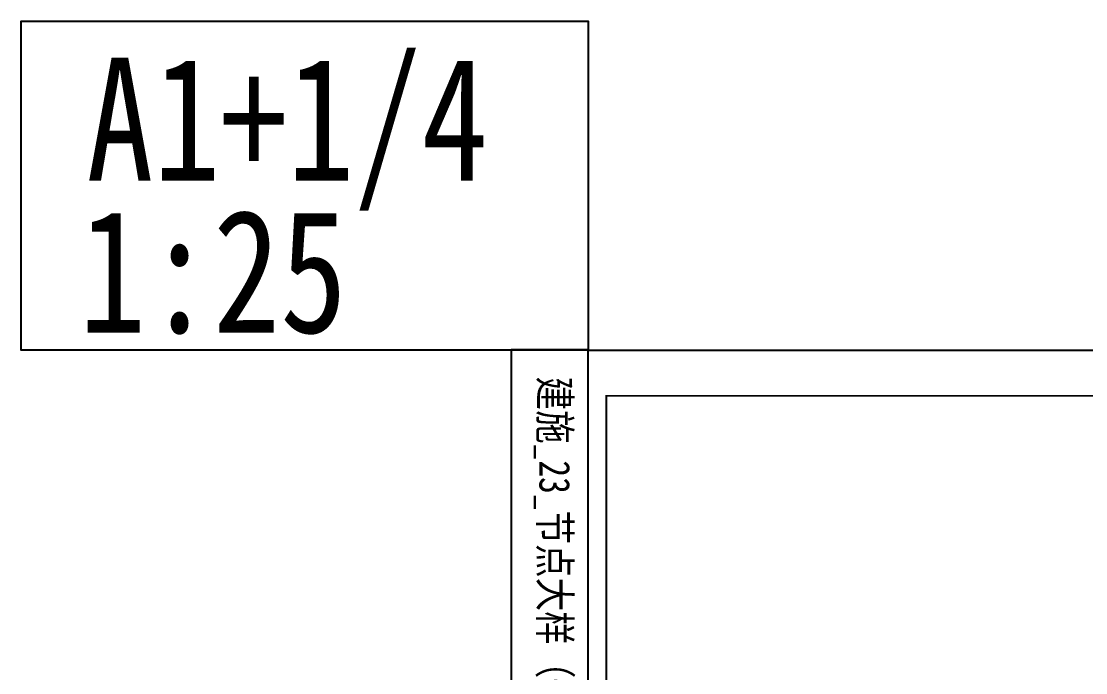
# Model space of a CAD drawing. Extents: x -518115 to 1124316, y -209821 to 1628073.
# Drawn here: x 939680 to 954234, y -151847 to -142935 of the extents above; entities that cross this region are included whole.
import ezdxf

# ---------------------------------------------------------------- set-up
doc = ezdxf.new("R2010")
doc.units = 0
doc.header["$LTSCALE"] = 1000
doc.header["$MEASUREMENT"] = 0
doc.layers.add('yichutu', color=7, linetype='Continuous', true_color=0xffffff, plot=False)
doc.layers.add('图框', color=140, linetype='Continuous')
doc.layers.add('导图字', color=7, linetype='Continuous')
doc.styles.add('黑体', font='')
doc.styles.get('黑体').set_extended_font_data('SimHei')

# ---------------------------------------------------------------- blocks, each defined once
blk = doc.blocks.new('yct-1051-594-26275-14850-25-1002.0')
at = {"color": 7, "true_color": 0xffffff}
blk.add_lwpolyline([(-6, -1052), (7402, -1052), (7402, 0), (-6, 0)], close=True, dxfattribs=at)
at = {"layer": 'yichutu', "color": 7, "true_color": 0xffffff}
blk.add_lwpolyline([(0, 0), (0, 14850), (26275, 14850), (26275, 0)], close=True, dxfattribs=at)
blk = doc.blocks.new('GFDDDDRG')
at = {"layer": '图框'}
blk.add_lwpolyline([(923310, -107437), (923310, -159999), (893610, -159999), (893610, -107437)], close=True, dxfattribs=at)
blk.add_lwpolyline([(923310, -107437), (923310, -159999), (893610, -159999), (893610, -107437)], close=True, dxfattribs=at)
at = {"layer": '图框', "const_width": 50}
blk.add_lwpolyline([(894110, -159499), (922810, -159499), (922810, -108687), (894110, -108687)], close=True, dxfattribs=at)

msp = doc.modelspace()

# ---------------------------------------------------------------- linework, layer by layer
at = {"layer": '图框', "color": 2}
msp.add_lwpolyline([(947430.5, -147435), (939680.5, -147435), (939680.5, -142935), (947430.5, -142935)], close=True, dxfattribs=at)

# ---------------------------------------------------------------- block references
at = {"xscale": 0.5, "yscale": 0.5, "zscale": 0.5}
msp.add_blockref('GFDDDDRG', (500625.6, -93716.5), dxfattribs=at)
at = {"layer": 'yichutu', "rotation": 270}
msp.add_blockref('yct-1051-594-26275-14850-25-1002.0', (947430.5, -147435), dxfattribs=at)

# ---------------------------------------------------------------- texts
at = {"layer": '图框', "color": 2, "style": '黑体', "width": 0.8}
for s, p in [('A1+1/4', (940570.9, -145114.3)), ('1:25', (940471.3, -147195.8))]:
    msp.add_text(s, height=1682.36, dxfattribs=at).set_placement(p)
at = {"layer": '导图字', "color": 1, "style": '黑体', "width": 0.8}
msp.add_text('建施_23_节点大样（一）_A1', height=420.591, rotation=270, dxfattribs=at).set_placement((946764.6, -147795.8))

doc.saveas('drawing.dxf')
